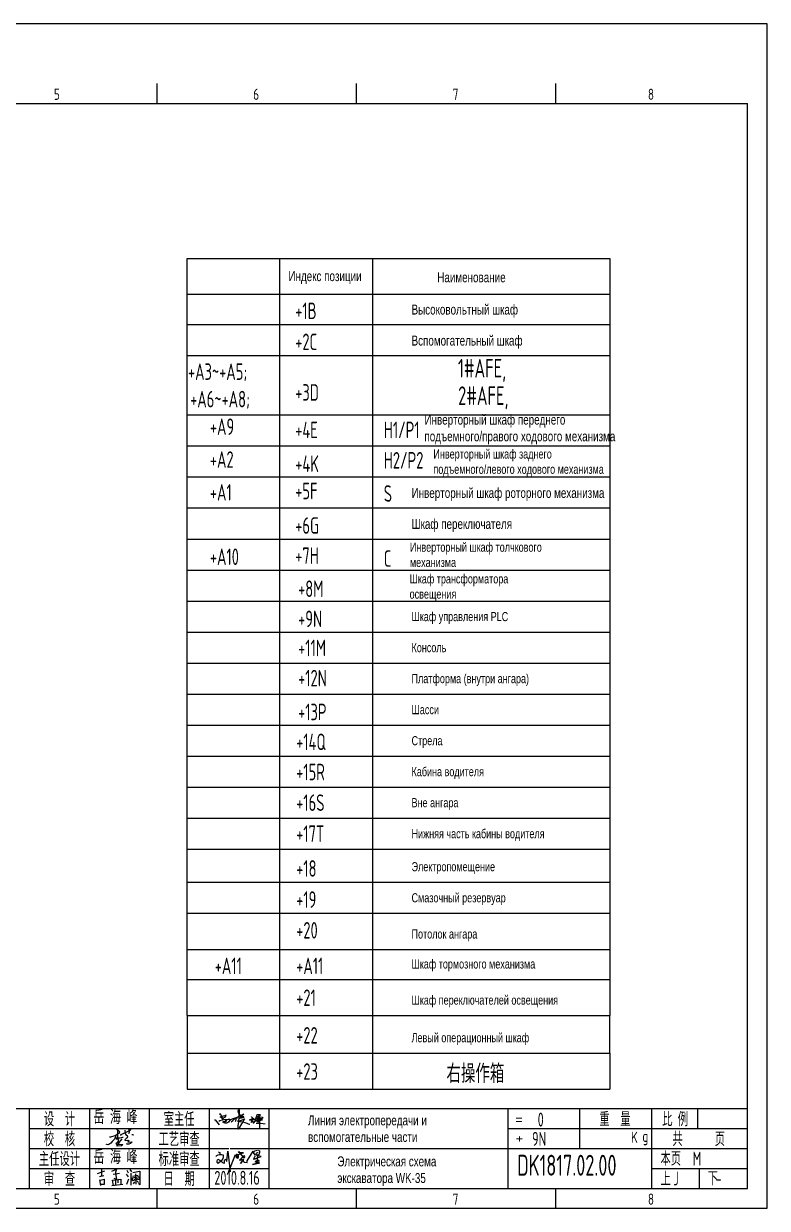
# Model space of a CAD drawing. Header units: millimetres. Extents: x 743 to 25007, y -5378 to 2245.
# Drawn here: x 5035.4 to 5221.9, y -1635.4 to -1338.4 of the extents above; entities that cross this region are included whole.
import ezdxf
from ezdxf.enums import TextEntityAlignment as Align

# ---------------------------------------------------------------- set-up
doc = ezdxf.new("R2010")
doc.units = ezdxf.units.MM
doc.header["$LTSCALE"] = 10
doc.header["$MEASUREMENT"] = 0
doc.layers.add('11', color=3, linetype='Continuous')
doc.layers.add('CONTINUOUS', color=7, linetype='Continuous')
doc.styles.add('ROMAN', font='ROMANC.shx', dxfattribs={"width": 0.7, "height": 0.7})
doc.styles.get("Standard").update_dxf_attribs({"font": 'isocp', "width": 0.707, "bigfont": 'intecad.shx'})

# ---------------------------------------------------------------- blocks, each defined once
blk = doc.blocks.new('A$C5BE500A0')
for p, q in [((15.3, 41.2), (22.2, 26.1)), ((15.3, 40.1), (15.3, 41.2)), ((15.4, 37.7), (15.3, 40.1)), ((15.4, 32.4), (21, 34.6)), ((15.5, 31.8), (15.4, 32.4)), ((21, 34.6), (24.5, 35.1)), ((24.5, 35.1), (28.2, 35.6)), ((29.4, 34), (26.8, 30.7)), ((28.2, 35.6), (30.2, 36.8)), ((30.2, 38), (29.4, 34)), ((30.2, 36.8), (30.2, 38)), ((59.1, 30.4), (64.7, 33.7)), ((64.4, 48.9), (64.5, 51.6)), ((65.3, 44.3), (64.4, 48.9)), ((64.5, 51.6), (65.9, 52.2)), ((67.1, 48.5), (64.5, 17.9)), ((64.7, 33.7), (72, 37.3)), ((67.5, 39.5), (65.3, 44.3)), ((65.9, 52.2), (66.5, 51.5)), ((66.5, 51.5), (67.1, 48.5)), ((70.3, 36.3), (67.5, 39.5)), ((69.9, 34.1), (69.7, 33.3)), ((69.7, 33.3), (71.9, 33.6)), ((74.6, 36.5), (69.9, 34.1)), ((73.8, 32.8), (70.3, 36.3)), ((71.9, 33.6), (75.3, 34.2)), ((72, 37.3), (77.8, 39)), ((77.7, 30.8), (73.8, 32.8)), ((79.7, 39.2), (74.6, 36.5)), ((76.7, 32.6), (74.8, 31.8)), ((75.3, 34.2), (77, 34.5)), ((77.7, 33.5), (76.7, 32.6)), ((77, 34.5), (78, 34.1)), ((78, 34.1), (77.7, 33.5)), ((77.8, 39), (79.7, 39.2)), ((117.4, 32.7), (112.9, 30.9)), ((113.3, 30.9), (114.4, 35)), ((114.4, 35), (115.4, 38.4)), ((115.4, 38.4), (118.1, 38.8)), ((122.1, 34.8), (117.4, 32.7)), ((118.1, 38.8), (123.3, 38.3)), ((124.7, 36.8), (122.1, 34.8)), ((123.3, 38.3), (124.7, 36.8)), ((0, 24.1), (1.5, 23.9)), ((1.5, 23.9), (12.6, 10.8)), ((11.6, 21), (13.8, 22.8)), ((13.8, 22.8), (17.9, 23.5)), ((19.1, 30.1), (15.5, 31.8)), ((17.9, 23.5), (26, 24.9)), ((22.2, 26.1), (19.1, 30.1)), ((22.6, 18.1), (23.6, 19.3)), ((23.7, 17.3), (22.6, 18.1)), ((23.3, 27.9), (23.1, 27.8)), ((25.3, 29.5), (23.3, 27.9)), ((23.6, 19.3), (25.8, 19.9)), ((26.1, 16.2), (24.9, 15)), ((26.8, 30.7), (25.3, 29.5)), ((25.8, 19.9), (29.2, 20.8)), ((26, 24.9), (36.8, 26.1)), ((28.4, 20), (26.1, 16.2)), ((29.4, 15.2), (28.2, 15.7)), ((29.5, 22.1), (28.4, 20)), ((29.2, 20.8), (33, 21.4)), ((32.4, 15.1), (29.4, 15.2)), ((30.2, 22.7), (29.5, 22.1)), ((31.6, 22.6), (30.2, 22.7)), ((32.8, 22.1), (31.6, 22.6)), ((35, 16.2), (32.4, 15.1)), ((33, 21.4), (32.8, 22.1)), ((37.6, 17.7), (35, 16.2)), ((36.8, 26.1), (40.9, 26)), ((39.7, 20.3), (37.6, 17.7)), ((40.8, 21.6), (39.7, 20.3)), ((40.2, 22.8), (44.3, 25.4)), ((41.7, 24.4), (40.8, 21.6)), ((40.9, 26), (41.7, 24.4)), ((44.3, 25.4), (50.6, 27.7)), ((44.7, 18.7), (49.1, 22.6)), ((49.1, 22.6), (54.4, 27.2)), ((50.6, 27.7), (56.2, 29.3)), ((54.4, 27.2), (59.1, 30.4)), ((56.8, 20.6), (55.9, 19.6)), ((56.2, 29.3), (60.8, 29.6)), ((56.7, 31.7), (57.4, 29.6)), ((57.6, 25), (56.8, 20.6)), ((57.4, 29.6), (57.6, 25)), ((60.8, 29.6), (62.2, 29.2)), ((66.6, 21), (62.5, 20.6)), ((62.5, 20.6), (75.7, 18.4)), ((64.5, 17.9), (63.3, 8.5)), ((63.3, 8.5), (63.5, 0.1)), ((63.5, 0.1), (64.3, 0)), ((64.3, 0), (67.5, 2.5)), ((69.8, 21.4), (66.6, 21)), ((67.5, 2.5), (73.8, 13.7)), ((68.3, 28.6), (72.6, 29.4)), ((69.3, 29), (68.3, 28.6)), ((72, 30.5), (69.3, 29)), ((76.7, 24.1), (69.8, 21.4)), ((74.8, 31.8), (72, 30.5)), ((72.6, 29.4), (78.2, 30.4)), ((73.8, 13.7), (77.7, 20)), ((75.7, 18.4), (81.9, 16.6)), ((79.9, 25.4), (76.7, 24.1)), ((80.1, 30.5), (77.7, 30.8)), ((77.7, 20), (81.2, 25.6)), ((78.2, 30.4), (80.1, 30.5)), ((82.1, 26.9), (79.9, 25.4)), ((81.2, 25.6), (82.1, 26.9)), ((81.9, 16.6), (87.3, 14.8)), ((87.3, 14.8), (91.3, 12.9)), ((91.3, 12.9), (94.8, 12.6)), ((94.5, 25.2), (94.9, 23.9)), ((94.8, 12.6), (95.8, 12.8)), ((94.9, 23.9), (95.3, 23)), ((95.3, 23), (95.8, 22.8)), ((95.8, 22.8), (97, 23.3)), ((97, 23.3), (97.8, 25.3)), ((98.5, 23.8), (97.4, 25.9)), ((97.8, 25.3), (100.8, 27)), ((101.1, 23.3), (98.5, 23.8)), ((99, 31.4), (100.1, 32)), ((100.7, 21.1), (99.2, 17.4)), ((99.2, 17.4), (101.9, 20.9)), ((100.1, 32), (101.1, 31.6)), ((102.1, 27.7), (100.7, 21.1)), ((100.8, 27), (103.5, 26.5)), ((101.1, 31.6), (102.1, 30.6)), ((103.3, 23.7), (101.1, 23.3)), ((101.9, 20.9), (103.1, 21.8)), ((102.1, 30.6), (102.1, 27.7)), ((103.1, 21.8), (103.7, 20.1)), ((104.7, 23.9), (103.3, 23.7)), ((103.5, 26.5), (104.5, 25.2)), ((103.7, 20.1), (103.9, 18.5)), ((103.9, 18.5), (105, 16.1)), ((104.2, 28.7), (108.3, 26.3)), ((104.5, 25.2), (104.7, 23.9)), ((105, 16.1), (106.4, 15.7)), ((106.4, 15.7), (107.7, 17.3)), ((107.7, 17.3), (110.9, 22.6)), ((108.3, 26.3), (115.7, 20.2)), ((110.9, 22.6), (113.3, 30.9)), ((111.7, 21.6), (125.7, 23.5)), ((115.4, 22.1), (111.7, 21.6)), ((112.9, 30.9), (112.3, 30.9)), ((112.9, 26.9), (127.4, 26.5)), ((124.7, 26.6), (112.9, 26.9)), ((113.4, 15.2), (124.8, 14.7)), ((122.5, 23.3), (115.4, 22.1)), ((115.7, 20.2), (118.5, 18.9)), ((116.7, 30.8), (120.9, 31.8)), ((118.5, 18.9), (120.8, 19.6)), ((120.8, 19.6), (121.1, 20.7)), ((120.9, 31.8), (124.1, 32)), ((121.7, 31.5), (122.2, 1.9)), ((123, 28.1), (121.7, 31.5)), ((126.4, 24.6), (122.5, 23.3)), ((128.2, 25.5), (123, 28.1)), ((124.1, 32), (129.1, 31.3)), ((128.1, 26.7), (124.7, 26.6)), ((124.8, 14.7), (132, 14.1)), ((125.7, 23.5), (130.1, 23.8)), ((127.4, 26.5), (126.4, 24.6)), ((130.2, 28.3), (128.1, 26.7)), ((130.5, 24.3), (128.2, 25.5)), ((129.1, 31.3), (130.7, 30.3)), ((130.1, 23.8), (130.5, 24.3)), ((130.7, 30.3), (130.2, 28.3)), ((132, 14.1), (137.3, 13.6))]:
    blk.add_line(p, q)
blk = doc.blocks.new('lf')
for points in [[(409.4, 317.6), (411.9, 317.6), (420.7, 320.5), (429.4, 326.1), (429, 328.4), (426.7, 330.1), (424.2, 331.3), (423.4, 332.6), (424.4, 333.4), (425, 330.7), (425, 327.4), (425, 324.7), (424.8, 321.8), (424.8, 320.3), (424.8, 318.7), (425, 314.7), (425, 313), (424.8, 313)], [(432.1, 320.3), (430.6, 321.6), (450.9, 331.7), (450.9, 332.2)], [(439.5, 330.9), (440, 324.5), (442, 320.7)], [(446.2, 333.8), (448.1, 330.5), (448.1, 326.7), (446.6, 323.8)], [(421.5, 320.1), (421.3, 317.6), (420, 315.1), (418.6, 312.6), (416.7, 310.5), (414.9, 308.5), (411.9, 305.6), (410.1, 304.1), (408, 302.6), (406.1, 302), (403.6, 302.6), (403.6, 303.5), (403.9, 303.5)], [(421.3, 316.2), (424.8, 315.9), (427.1, 316), (429.8, 316), (434.8, 316.8), (436, 316.8)], [(421.9, 314.1), (423.8, 314.1), (425.4, 313.7), (426, 313), (426.9, 312), (427.1, 312), (426.5, 310.5), (426.1, 309.5), (424.2, 306.6), (423.1, 305.4), (422.1, 304.5), (423.2, 303.3), (427.3, 303.1), (429.8, 303.1), (432.3, 302.9), (435.4, 302.7), (433.1, 299.9), (424.6, 299.5), (424, 300.4), (425.6, 303.3), (434.3, 313.5)], [(441.8, 320.7), (443.7, 320.1), (444.9, 317.6), (443.1, 315.5), (439.7, 311.8), (439.8, 310.6), (445.4, 311.2), (447, 310.3), (445.6, 307.4), (453.6, 308), (450.3, 304.7), (447, 303.3), (443.7, 303.1), (442.9, 303.7)], [(453.4, 322.4), (454.9, 322.2), (455.7, 321.8), (456.1, 321.6), (456.3, 321.4)]]:
    blk.add_lwpolyline(points)

msp = doc.modelspace()

# ---------------------------------------------------------------- linework, layer by layer
for p, q in [((5076.35, -1587.1), (5076.35, -1397.32)), ((5076.35, -1397.32), (5182.38, -1397.32)), ((5099.53, -1397.32), (5099.53, -1587.1)), ((5122.84, -1397.32), (5122.84, -1587.1)), ((5182.38, -1397.32), (5182.38, -1587.1)), ((5076.35, -1406.22), (5182.38, -1406.22)), ((5076.35, -1413.87), (5182.38, -1413.87)), ((5076.35, -1421.64), (5182.38, -1421.64)), ((5076.35, -1436.51), (5182.38, -1436.51)), ((5076.35, -1444.29), (5182.38, -1444.29)), ((5076.35, -1452.07), (5182.38, -1452.07)), ((5076.35, -1459.84), (5182.38, -1459.84)), ((5076.35, -1467.62), (5182.38, -1467.62)), ((5076.35, -1475.39), (5182.38, -1475.39)), ((5076.35, -1483.17), (5182.38, -1483.17)), ((5076.35, -1490.95), (5182.38, -1490.95)), ((5076.35, -1498.72), (5182.38, -1498.72)), ((5076.35, -1506.5), (5182.38, -1506.5)), ((5076.35, -1514.27), (5182.38, -1514.27)), ((5076.35, -1522.05), (5182.38, -1522.05)), ((5076.35, -1522.05), (5182.38, -1522.05)), ((5076.35, -1529.83), (5182.38, -1529.83)), ((5076.35, -1529.83), (5182.38, -1529.83)), ((5076.35, -1537.6), (5182.38, -1537.6)), ((5076.35, -1545.38), (5182.38, -1545.38)), ((5076.35, -1553.65), (5182.38, -1553.65)), ((5076.35, -1561.44), (5182.38, -1561.44)), ((5076.35, -1561.44), (5182.38, -1561.44)), ((5076.35, -1570.53), (5182.38, -1570.53)), ((5076.35, -1578.05), (5182.38, -1578.05)), ((5076.35, -1587.1), (5182.38, -1587.1)), ((5076.35, -1587.1), (5182.38, -1587.1)), ((5076.35, -1587.1), (5076.35, -1596.52)), ((5099.53, -1587.1), (5099.53, -1605.59)), ((5122.84, -1587.1), (5122.84, -1605.59)), ((5182.38, -1596.52), (5182.38, -1587.1)), ((5076.35, -1596.52), (5182.38, -1596.52)), ((5076.35, -1596.52), (5076.35, -1605.59)), ((5182.38, -1596.52), (5182.38, -1605.59)), ((5076.35, -1605.59), (5182.38, -1605.59)), ((5096.87, -1620.42), (5156.87, -1620.42)), ((5053.91, -1626.71), (5055.73, -1626.06)), ((5054.43, -1627.48), (5055.47, -1627.22)), ((5054.69, -1627.22), (5054.69, -1627.22)), ((5054.92, -1625.53), (5054.92, -1627.34)), ((5057.47, -1626.1), (5058.63, -1625.59)), ((5057.47, -1626.1), (5057.47, -1626.1)), ((5057.86, -1626.88), (5059.41, -1626.62)), ((5058.63, -1625.59), (5058.38, -1626.36)), ((5058.38, -1626.36), (5058.38, -1626.62)), ((5058.38, -1626.62), (5058.63, -1628.17)), ((5061.05, -1626.82), (5061.6, -1627.55)), ((5061.23, -1625.88), (5061.6, -1626.51)), ((5062.05, -1625.67), (5062.42, -1626.3)), ((5062.29, -1626.61), (5062.29, -1629.61)), ((5064.3, -1627.55), (5062.63, -1627.88)), ((5062.66, -1627.39), (5064.09, -1627.09)), ((5062.75, -1626.45), (5064.45, -1626.09)), ((5063.45, -1626.76), (5063.54, -1629.36)), ((5064.42, -1628.15), (5064.3, -1627.55)), ((5064.45, -1626.09), (5064.48, -1626.09)), ((5064.48, -1626.09), (5064.48, -1629.55)), ((5054.43, -1628.26), (5054.69, -1629.68)), ((5054.56, -1628.39), (5055.6, -1628.13)), ((5055.6, -1629.42), (5054.56, -1629.42)), ((5055.6, -1628.13), (5055.6, -1629.42)), ((5057.48, -1629.73), (5060.24, -1629.37)), ((5057.54, -1628.39), (5057.8, -1629.68)), ((5057.67, -1628.39), (5059.74, -1628.13)), ((5058.63, -1628.17), (5058.12, -1627.92)), ((5058.45, -1628.39), (5058.45, -1629.42)), ((5058.97, -1628.26), (5058.97, -1629.04)), ((5059.74, -1628.13), (5059.74, -1629.55)), ((5061.23, -1629.36), (5061.75, -1628.03)), ((5062.6, -1627.76), (5062.63, -1628.45)), ((5062.63, -1628.45), (5064.42, -1628.15)), ((5063.19, -1628.8), (5062.85, -1629.31)), ((5063.05, -1628.06), (5063.24, -1628.21)), ((5063.87, -1627.88), (5063.69, -1628.21)), ((5063.87, -1628.63), (5064.21, -1628.97)), ((5064.48, -1629.55), (5064.21, -1629.24))]:
    msp.add_line(p, q)
at = {"layer": 'CONTINUOUS', "color": 3}
for p, q in [((5221.87, -1338.42), (4801.87, -1338.42)), ((5221.87, -1635.42), (5221.87, -1338.42)), ((4801.87, -1635.42), (5221.87, -1635.42))]:
    msp.add_line(p, q, dxfattribs=at)
at = {"layer": 'CONTINUOUS', "linetype": 'Continuous'}
for p, q in [((5068.87, -1358.42), (5068.87, -1353.42)), ((5118.87, -1358.42), (5118.87, -1353.42)), ((5168.87, -1358.42), (5168.87, -1353.42)), ((4821.87, -1610.42), (5216.87, -1610.42)), ((5036.87, -1630.42), (5036.87, -1610.42)), ((5051.87, -1610.42), (5051.87, -1630.42)), ((5066.87, -1610.42), (5066.87, -1630.42)), ((5081.87, -1610.42), (5081.87, -1630.42)), ((5096.87, -1610.42), (5096.87, -1630.42)), ((5156.87, -1630.42), (5156.87, -1610.42)), ((5174.77, -1610.42), (5174.77, -1620.42)), ((5192.87, -1610.42), (5192.87, -1630.42)), ((5036.87, -1615.42), (5086.87, -1615.42)), ((5086.87, -1615.42), (5096.87, -1615.42)), ((5086.87, -1615.42), (5096.87, -1615.42)), ((5156.87, -1615.42), (5216.87, -1615.42)), ((5036.87, -1620.42), (5086.87, -1620.42)), ((5087.2, -1620.42), (5096.87, -1620.42)), ((5156.87, -1620.42), (5216.87, -1620.42)), ((5036.87, -1625.42), (5086.87, -1625.42)), ((5086.87, -1625.42), (5096.87, -1625.42)), ((5192.87, -1625.42), (5216.87, -1625.42)), ((5068.87, -1635.42), (5068.87, -1630.42)), ((5118.87, -1635.42), (5118.87, -1630.42)), ((5168.87, -1635.42), (5168.87, -1630.42))]:
    msp.add_line(p, q, dxfattribs=at)
at = {"layer": 'CONTINUOUS'}
for p, q in [((4821.87, -1358.42), (5216.87, -1358.42)), ((5216.87, -1630.42), (5216.87, -1358.42)), ((5204.37, -1610.42), (5204.37, -1615.42)), ((5084.2, -1621.23), (5084.56, -1621.43)), ((5084.2, -1621.23), (5084.56, -1621.43)), ((5084.2, -1621.23), (5084.56, -1621.43)), ((5084.2, -1621.23), (5084.56, -1621.43)), ((5084.56, -1621.43), (5084.61, -1621.58)), ((5084.56, -1621.43), (5084.61, -1621.58)), ((5084.56, -1621.43), (5084.61, -1621.58)), ((5084.56, -1621.43), (5084.61, -1621.58)), ((5084.61, -1621.58), (5084.61, -1621.89)), ((5084.61, -1621.58), (5084.61, -1621.89)), ((5084.61, -1621.58), (5084.61, -1621.89)), ((5084.61, -1621.58), (5084.61, -1621.89)), ((5086.34, -1623.72), (5086.6, -1621.07)), ((5086.34, -1623.72), (5086.6, -1621.07)), ((5086.34, -1623.72), (5086.6, -1621.07)), ((5086.34, -1623.72), (5086.6, -1621.07)), ((5086.6, -1621.07), (5087.21, -1626.27)), ((5086.6, -1621.07), (5087.21, -1626.27)), ((5086.6, -1621.07), (5087.21, -1626.27)), ((5086.6, -1621.07), (5087.21, -1626.27)), ((5089.25, -1621.22), (5090.38, -1622.5)), ((5089.43, -1621.44), (5089.25, -1621.22)), ((5089.25, -1621.22), (5090.38, -1622.5)), ((5089.43, -1621.44), (5089.25, -1621.22)), ((5089.25, -1621.22), (5090.38, -1622.5)), ((5089.43, -1621.44), (5089.25, -1621.22)), ((5089.25, -1621.22), (5090.38, -1622.5)), ((5089.43, -1621.44), (5089.25, -1621.22)), ((5090.53, -1621.51), (5089.43, -1621.44)), ((5090.53, -1621.51), (5089.43, -1621.44)), ((5090.53, -1621.51), (5089.43, -1621.44)), ((5090.53, -1621.51), (5089.43, -1621.44)), ((5089.69, -1621.77), (5090.2, -1621.62)), ((5089.69, -1621.77), (5090.2, -1621.62)), ((5089.69, -1621.77), (5090.2, -1621.62)), ((5089.69, -1621.77), (5090.2, -1621.62)), ((5090.2, -1621.62), (5090.53, -1621.51)), ((5090.2, -1621.62), (5090.53, -1621.51)), ((5090.2, -1621.62), (5090.53, -1621.51)), ((5090.2, -1621.62), (5090.53, -1621.51)), ((5091.41, -1623.51), (5092.91, -1621.13)), ((5091.41, -1623.51), (5092.91, -1621.13)), ((5091.41, -1623.51), (5092.91, -1621.13)), ((5091.41, -1623.51), (5092.91, -1621.13)), ((5092.9, -1621.2), (5093.03, -1621.63)), ((5092.9, -1621.2), (5093.03, -1621.63)), ((5092.9, -1621.2), (5093.03, -1621.63)), ((5092.9, -1621.2), (5093.03, -1621.63)), ((5093, -1621.47), (5093.36, -1621.04)), ((5093, -1621.47), (5093.36, -1621.04)), ((5093, -1621.47), (5093.36, -1621.04)), ((5093, -1621.47), (5093.36, -1621.04)), ((5093.36, -1621.04), (5093.65, -1620.94)), ((5093.36, -1621.04), (5093.65, -1620.94)), ((5093.36, -1621.04), (5093.65, -1620.94)), ((5093.36, -1621.04), (5093.65, -1620.94)), ((5093.65, -1620.94), (5094.04, -1620.85)), ((5093.65, -1620.94), (5094.04, -1620.85)), ((5093.65, -1620.94), (5094.04, -1620.85)), ((5093.65, -1620.94), (5094.04, -1620.85)), ((5093.65, -1621.66), (5093.84, -1621.5)), ((5093.65, -1621.66), (5093.84, -1621.5)), ((5093.65, -1621.66), (5093.84, -1621.5)), ((5093.65, -1621.66), (5093.84, -1621.5)), ((5093.84, -1621.5), (5094.11, -1621.43)), ((5093.84, -1621.5), (5094.11, -1621.43)), ((5093.84, -1621.5), (5094.11, -1621.43)), ((5093.84, -1621.5), (5094.11, -1621.43)), ((5094.11, -1621.43), (5094.2, -1621.4)), ((5094.11, -1621.43), (5094.2, -1621.4)), ((5094.11, -1621.43), (5094.2, -1621.4)), ((5094.11, -1621.43), (5094.2, -1621.4)), ((5094.3, -1620.85), (5094.53, -1620.98)), ((5094.3, -1620.85), (5094.53, -1620.98)), ((5094.3, -1620.85), (5094.53, -1620.98)), ((5094.3, -1620.85), (5094.53, -1620.98)), ((5094.56, -1621.37), (5094.47, -1621.82)), ((5094.56, -1621.37), (5094.47, -1621.82)), ((5094.56, -1621.37), (5094.47, -1621.82)), ((5094.56, -1621.37), (5094.47, -1621.82)), ((5094.53, -1620.98), (5094.56, -1621.37)), ((5094.53, -1620.98), (5094.56, -1621.37)), ((5094.53, -1620.98), (5094.56, -1621.37)), ((5094.53, -1620.98), (5094.56, -1621.37)), ((5083.54, -1622.4), (5083.79, -1622.19)), ((5083.54, -1622.4), (5083.79, -1622.19)), ((5083.54, -1622.4), (5083.79, -1622.19)), ((5083.54, -1622.4), (5083.79, -1622.19)), ((5083.79, -1622.19), (5084.15, -1622.04)), ((5083.79, -1622.19), (5084.15, -1622.04)), ((5083.79, -1622.19), (5084.15, -1622.04)), ((5083.79, -1622.19), (5084.15, -1622.04)), ((5083.89, -1623.62), (5083.99, -1623.26)), ((5083.89, -1623.62), (5083.99, -1623.26)), ((5083.89, -1623.62), (5083.99, -1623.26)), ((5083.89, -1623.62), (5083.99, -1623.26)), ((5083.89, -1623.93), (5083.89, -1623.62)), ((5083.89, -1623.93), (5083.89, -1623.62)), ((5083.89, -1623.93), (5083.89, -1623.62)), ((5083.89, -1623.93), (5083.89, -1623.62)), ((5084.15, -1624.18), (5083.89, -1623.93)), ((5084.15, -1624.18), (5083.89, -1623.93)), ((5084.15, -1624.18), (5083.89, -1623.93)), ((5084.15, -1624.18), (5083.89, -1623.93)), ((5083.99, -1623.26), (5084.05, -1623.11)), ((5083.99, -1623.26), (5084.05, -1623.11)), ((5083.99, -1623.26), (5084.05, -1623.11)), ((5083.99, -1623.26), (5084.05, -1623.11)), ((5084.05, -1623.11), (5084.25, -1623.16)), ((5084.05, -1623.11), (5084.25, -1623.16)), ((5084.05, -1623.11), (5084.25, -1623.16)), ((5084.05, -1623.11), (5084.25, -1623.16)), ((5084.15, -1622.04), (5084.51, -1621.94)), ((5084.15, -1622.04), (5084.51, -1621.94)), ((5084.15, -1622.04), (5084.51, -1621.94)), ((5084.15, -1622.04), (5084.51, -1621.94)), ((5084.81, -1623.62), (5084.15, -1624.18)), ((5084.81, -1623.62), (5084.15, -1624.18)), ((5084.81, -1623.62), (5084.15, -1624.18)), ((5084.81, -1623.62), (5084.15, -1624.18)), ((5084.25, -1623.16), (5084.61, -1623.32)), ((5084.25, -1623.16), (5084.61, -1623.32)), ((5084.25, -1623.16), (5084.61, -1623.32)), ((5084.25, -1623.16), (5084.61, -1623.32)), ((5084.51, -1621.94), (5085.02, -1621.89)), ((5084.51, -1621.94), (5085.02, -1621.89)), ((5084.51, -1621.94), (5085.02, -1621.89)), ((5084.51, -1621.94), (5085.02, -1621.89)), ((5084.61, -1623.32), (5084.96, -1623.67)), ((5084.61, -1623.32), (5084.96, -1623.67)), ((5084.61, -1623.32), (5084.96, -1623.67)), ((5084.61, -1623.32), (5084.96, -1623.67)), ((5085.12, -1623.37), (5084.81, -1623.62)), ((5085.12, -1623.37), (5084.81, -1623.62)), ((5085.12, -1623.37), (5084.81, -1623.62)), ((5085.12, -1623.37), (5084.81, -1623.62)), ((5084.96, -1623.67), (5085.27, -1623.93)), ((5084.96, -1623.67), (5085.27, -1623.93)), ((5084.96, -1623.67), (5085.27, -1623.93)), ((5084.96, -1623.67), (5085.27, -1623.93)), ((5085.02, -1621.89), (5085.42, -1621.99)), ((5085.02, -1621.89), (5085.42, -1621.99)), ((5085.02, -1621.89), (5085.42, -1621.99)), ((5085.02, -1621.89), (5085.42, -1621.99)), ((5085.32, -1622.96), (5085.12, -1623.37)), ((5085.32, -1622.96), (5085.12, -1623.37)), ((5085.32, -1622.96), (5085.12, -1623.37)), ((5085.32, -1622.96), (5085.12, -1623.37)), ((5085.27, -1623.93), (5085.42, -1624.03)), ((5085.27, -1623.93), (5085.42, -1624.03)), ((5085.27, -1623.93), (5085.42, -1624.03)), ((5085.27, -1623.93), (5085.42, -1624.03)), ((5085.42, -1622.6), (5085.32, -1622.96)), ((5085.42, -1622.6), (5085.32, -1622.96)), ((5085.42, -1622.6), (5085.32, -1622.96)), ((5085.42, -1622.6), (5085.32, -1622.96)), ((5085.42, -1621.99), (5085.42, -1622.19)), ((5085.42, -1621.99), (5085.42, -1622.19)), ((5085.42, -1621.99), (5085.42, -1622.19)), ((5085.42, -1621.99), (5085.42, -1622.19)), ((5085.42, -1622.19), (5085.42, -1622.6)), ((5085.42, -1622.19), (5085.42, -1622.6)), ((5085.42, -1622.19), (5085.42, -1622.6)), ((5085.42, -1622.19), (5085.42, -1622.6)), ((5085.42, -1624.03), (5085.73, -1624.13)), ((5085.42, -1624.03), (5085.73, -1624.13)), ((5085.42, -1624.03), (5085.73, -1624.13)), ((5085.42, -1624.03), (5085.73, -1624.13)), ((5085.73, -1623.52), (5085.88, -1623.26)), ((5085.73, -1623.52), (5085.88, -1623.26)), ((5085.73, -1623.52), (5085.88, -1623.26)), ((5085.73, -1623.52), (5085.88, -1623.26)), ((5085.73, -1624.13), (5085.73, -1623.52)), ((5085.73, -1624.13), (5085.73, -1623.52)), ((5085.73, -1624.13), (5085.73, -1623.52)), ((5085.73, -1624.13), (5085.73, -1623.52)), ((5085.88, -1623.26), (5086.09, -1623.06)), ((5085.88, -1623.26), (5086.09, -1623.06)), ((5085.88, -1623.26), (5086.09, -1623.06)), ((5085.88, -1623.26), (5086.09, -1623.06)), ((5086.09, -1623.06), (5086.14, -1623.16)), ((5086.09, -1623.06), (5086.14, -1623.16)), ((5086.09, -1623.06), (5086.14, -1623.16)), ((5086.09, -1623.06), (5086.14, -1623.16)), ((5086.14, -1623.16), (5086.29, -1623.52)), ((5086.14, -1623.16), (5086.29, -1623.52)), ((5086.14, -1623.16), (5086.29, -1623.52)), ((5086.14, -1623.16), (5086.29, -1623.52)), ((5086.29, -1623.52), (5086.29, -1623.62)), ((5086.29, -1623.52), (5086.29, -1623.62)), ((5086.29, -1623.52), (5086.29, -1623.62)), ((5086.29, -1623.52), (5086.29, -1623.62)), ((5086.29, -1623.62), (5086.34, -1623.72)), ((5086.29, -1623.62), (5086.34, -1623.72)), ((5086.29, -1623.62), (5086.34, -1623.72)), ((5086.29, -1623.62), (5086.34, -1623.72)), ((5086.75, -1626.32), (5088.54, -1621.91)), ((5086.75, -1626.32), (5088.54, -1621.91)), ((5086.75, -1626.32), (5088.54, -1621.91)), ((5086.75, -1626.32), (5088.54, -1621.91)), ((5088.58, -1621.99), (5088.69, -1622.46)), ((5088.58, -1621.99), (5088.69, -1622.46)), ((5088.58, -1621.99), (5088.69, -1622.46)), ((5088.58, -1621.99), (5088.69, -1622.46)), ((5088.69, -1621.99), (5088.84, -1621.88)), ((5088.69, -1621.99), (5088.84, -1621.88)), ((5088.69, -1621.99), (5088.84, -1621.88)), ((5088.69, -1621.99), (5088.84, -1621.88)), ((5088.8, -1622.79), (5088.69, -1621.99)), ((5088.8, -1622.79), (5088.69, -1621.99)), ((5088.8, -1622.79), (5088.69, -1621.99)), ((5088.8, -1622.79), (5088.69, -1621.99)), ((5088.69, -1622.46), (5088.8, -1622.79)), ((5088.69, -1622.46), (5088.8, -1622.79)), ((5088.69, -1622.46), (5088.8, -1622.79)), ((5088.69, -1622.46), (5088.8, -1622.79)), ((5088.84, -1621.88), (5088.99, -1621.88)), ((5088.84, -1621.88), (5088.99, -1621.88)), ((5088.84, -1621.88), (5088.99, -1621.88)), ((5088.84, -1621.88), (5088.99, -1621.88)), ((5088.91, -1622.57), (5088.95, -1622.32)), ((5088.91, -1622.57), (5088.95, -1622.32)), ((5088.91, -1622.57), (5088.95, -1622.32)), ((5088.91, -1622.57), (5088.95, -1622.32)), ((5088.95, -1622.83), (5088.91, -1622.57)), ((5088.95, -1622.83), (5088.91, -1622.57)), ((5088.95, -1622.83), (5088.91, -1622.57)), ((5088.95, -1622.83), (5088.91, -1622.57)), ((5088.95, -1622.32), (5089.03, -1622.13)), ((5088.95, -1622.32), (5089.03, -1622.13)), ((5088.95, -1622.32), (5089.03, -1622.13)), ((5088.95, -1622.32), (5089.03, -1622.13)), ((5089.06, -1622.9), (5088.95, -1622.83)), ((5089.06, -1622.9), (5088.95, -1622.83)), ((5089.06, -1622.9), (5088.95, -1622.83)), ((5089.06, -1622.9), (5088.95, -1622.83)), ((5088.99, -1621.88), (5089.14, -1622.21)), ((5088.99, -1621.88), (5089.14, -1622.21)), ((5088.99, -1621.88), (5089.14, -1622.21)), ((5088.99, -1621.88), (5089.14, -1622.21)), ((5089.03, -1622.13), (5089.28, -1621.95)), ((5089.03, -1622.13), (5089.28, -1621.95)), ((5089.03, -1622.13), (5089.28, -1621.95)), ((5089.03, -1622.13), (5089.28, -1621.95)), ((5089.14, -1622.57), (5089.06, -1622.9)), ((5089.14, -1622.57), (5089.06, -1622.9)), ((5089.14, -1622.57), (5089.06, -1622.9)), ((5089.14, -1622.57), (5089.06, -1622.9)), ((5089.14, -1622.21), (5089.14, -1622.57)), ((5089.14, -1622.21), (5089.14, -1622.57)), ((5089.14, -1622.21), (5089.14, -1622.57)), ((5089.14, -1622.21), (5089.14, -1622.57)), ((5089.28, -1621.95), (5089.69, -1621.77)), ((5089.28, -1621.95), (5089.69, -1621.77)), ((5089.28, -1621.95), (5089.69, -1621.77)), ((5089.28, -1621.95), (5089.69, -1621.77)), ((5089.76, -1623.16), (5089.54, -1623.38)), ((5089.76, -1623.16), (5089.54, -1623.38)), ((5089.76, -1623.16), (5089.54, -1623.38)), ((5089.76, -1623.16), (5089.54, -1623.38)), ((5089.54, -1623.38), (5089.65, -1623.34)), ((5089.54, -1623.38), (5089.65, -1623.34)), ((5089.54, -1623.38), (5089.65, -1623.34)), ((5089.54, -1623.38), (5089.65, -1623.34)), ((5089.65, -1623.34), (5090.35, -1623.12)), ((5089.65, -1623.34), (5090.35, -1623.12)), ((5089.65, -1623.34), (5090.35, -1623.12)), ((5089.65, -1623.34), (5090.35, -1623.12)), ((5089.72, -1624.15), (5090.31, -1623.45)), ((5089.72, -1624.15), (5090.31, -1623.45)), ((5089.72, -1624.15), (5090.31, -1623.45)), ((5089.72, -1624.15), (5090.31, -1623.45)), ((5090.16, -1623.6), (5089.72, -1624.15)), ((5090.16, -1623.6), (5089.72, -1624.15)), ((5090.16, -1623.6), (5089.72, -1624.15)), ((5090.16, -1623.6), (5089.72, -1624.15)), ((5090.05, -1622.87), (5089.76, -1623.16)), ((5090.05, -1622.87), (5089.76, -1623.16)), ((5090.05, -1622.87), (5089.76, -1623.16)), ((5090.05, -1622.87), (5089.76, -1623.16)), ((5090.49, -1622.32), (5090.05, -1622.87)), ((5090.49, -1622.32), (5090.05, -1622.87)), ((5090.49, -1622.32), (5090.05, -1622.87)), ((5090.49, -1622.32), (5090.05, -1622.87)), ((5090.53, -1623.16), (5090.16, -1623.6)), ((5090.53, -1623.16), (5090.16, -1623.6)), ((5090.53, -1623.16), (5090.16, -1623.6)), ((5090.53, -1623.16), (5090.16, -1623.6)), ((5090.31, -1623.45), (5090.38, -1623.45)), ((5090.31, -1623.45), (5090.38, -1623.45)), ((5090.31, -1623.45), (5090.38, -1623.45)), ((5090.31, -1623.45), (5090.38, -1623.45)), ((5090.35, -1623.12), (5090.49, -1623.16)), ((5090.35, -1623.12), (5090.49, -1623.16)), ((5090.35, -1623.12), (5090.49, -1623.16)), ((5090.35, -1623.12), (5090.49, -1623.16)), ((5090.38, -1622.5), (5090.72, -1622.76)), ((5090.38, -1622.5), (5090.72, -1622.76)), ((5090.38, -1622.5), (5090.72, -1622.76)), ((5090.38, -1622.5), (5090.72, -1622.76)), ((5090.38, -1623.45), (5090.49, -1623.71)), ((5090.38, -1623.45), (5090.49, -1623.71)), ((5090.38, -1623.45), (5090.49, -1623.71)), ((5090.38, -1623.45), (5090.49, -1623.71)), ((5090.75, -1622.24), (5090.49, -1622.32)), ((5090.75, -1622.24), (5090.49, -1622.32)), ((5090.75, -1622.24), (5090.49, -1622.32)), ((5090.75, -1622.24), (5090.49, -1622.32)), ((5090.49, -1623.16), (5090.53, -1623.16)), ((5090.49, -1623.16), (5090.53, -1623.16)), ((5090.49, -1623.16), (5090.53, -1623.16)), ((5090.49, -1623.16), (5090.53, -1623.16)), ((5090.49, -1623.71), (5090.68, -1623.86)), ((5090.49, -1623.71), (5090.68, -1623.86)), ((5090.49, -1623.71), (5090.68, -1623.86)), ((5090.49, -1623.71), (5090.68, -1623.86)), ((5090.68, -1623.86), (5091.45, -1623.93)), ((5090.68, -1623.86), (5091.45, -1623.93)), ((5090.68, -1623.86), (5091.45, -1623.93)), ((5090.68, -1623.86), (5091.45, -1623.93)), ((5090.72, -1622.76), (5090.86, -1622.5)), ((5090.72, -1622.76), (5090.86, -1622.5)), ((5090.72, -1622.76), (5090.86, -1622.5)), ((5090.72, -1622.76), (5090.86, -1622.5)), ((5090.86, -1622.5), (5090.75, -1622.24)), ((5090.86, -1622.5), (5090.75, -1622.24)), ((5090.86, -1622.5), (5090.75, -1622.24)), ((5090.86, -1622.5), (5090.75, -1622.24)), ((5091.46, -1623.92), (5091.41, -1623.51)), ((5091.46, -1623.92), (5091.41, -1623.51)), ((5091.46, -1623.92), (5091.41, -1623.51)), ((5091.46, -1623.92), (5091.41, -1623.51)), ((5092.73, -1624.43), (5094.6, -1624.04)), ((5092.73, -1624.43), (5094.6, -1624.04)), ((5092.73, -1624.43), (5094.6, -1624.04)), ((5092.73, -1624.43), (5094.6, -1624.04)), ((5094.07, -1624.14), (5092.73, -1624.43)), ((5094.07, -1624.14), (5092.73, -1624.43)), ((5094.07, -1624.14), (5092.73, -1624.43)), ((5094.07, -1624.14), (5092.73, -1624.43)), ((5093.19, -1622.74), (5093, -1623.03)), ((5093.19, -1622.74), (5093, -1623.03)), ((5093.19, -1622.74), (5093, -1623.03)), ((5093.19, -1622.74), (5093, -1623.03)), ((5093, -1623.03), (5093.09, -1623.1)), ((5093, -1623.03), (5093.09, -1623.1)), ((5093, -1623.03), (5093.09, -1623.1)), ((5093, -1623.03), (5093.09, -1623.1)), ((5093.03, -1621.63), (5093.26, -1621.89)), ((5093.03, -1621.63), (5093.26, -1621.89)), ((5093.03, -1621.63), (5093.26, -1621.89)), ((5093.03, -1621.63), (5093.26, -1621.89)), ((5093.09, -1623.1), (5093.45, -1623.03)), ((5093.09, -1623.1), (5093.45, -1623.03)), ((5093.09, -1623.1), (5093.45, -1623.03)), ((5093.09, -1623.1), (5093.45, -1623.03)), ((5093.36, -1622.41), (5093.19, -1622.74)), ((5093.36, -1622.41), (5093.19, -1622.74)), ((5093.36, -1622.41), (5093.19, -1622.74)), ((5093.36, -1622.41), (5093.19, -1622.74)), ((5093.26, -1621.89), (5093.39, -1621.92)), ((5093.26, -1621.89), (5093.39, -1621.92)), ((5093.26, -1621.89), (5093.39, -1621.92)), ((5093.26, -1621.89), (5093.39, -1621.92)), ((5093.45, -1622.28), (5093.36, -1622.41)), ((5093.45, -1622.28), (5093.36, -1622.41)), ((5093.45, -1622.28), (5093.36, -1622.41)), ((5093.45, -1622.28), (5093.36, -1622.41)), ((5093.42, -1623.78), (5093.65, -1623.49)), ((5093.42, -1623.78), (5093.65, -1623.49)), ((5093.42, -1623.78), (5093.65, -1623.49)), ((5093.42, -1623.78), (5093.65, -1623.49)), ((5093.94, -1624.01), (5093.42, -1623.78)), ((5093.94, -1624.01), (5093.42, -1623.78)), ((5093.94, -1624.01), (5093.42, -1623.78)), ((5093.94, -1624.01), (5093.42, -1623.78)), ((5093.45, -1623.03), (5093.98, -1622.77)), ((5093.45, -1623.03), (5093.98, -1622.77)), ((5093.45, -1623.03), (5093.98, -1622.77)), ((5093.45, -1623.03), (5093.98, -1622.77)), ((5093.58, -1621.89), (5093.65, -1621.66)), ((5093.58, -1621.89), (5093.65, -1621.66)), ((5093.58, -1621.89), (5093.65, -1621.66)), ((5093.58, -1621.89), (5093.65, -1621.66)), ((5093.78, -1622.12), (5093.58, -1621.89)), ((5093.78, -1622.12), (5093.58, -1621.89)), ((5093.78, -1622.12), (5093.58, -1621.89)), ((5093.78, -1622.12), (5093.58, -1621.89)), ((5093.65, -1623.49), (5094.14, -1623.29)), ((5093.65, -1623.49), (5094.14, -1623.29)), ((5093.65, -1623.49), (5094.14, -1623.29)), ((5093.65, -1623.49), (5094.14, -1623.29)), ((5094.2, -1622.09), (5093.78, -1622.12)), ((5094.2, -1622.09), (5093.78, -1622.12)), ((5094.2, -1622.09), (5093.78, -1622.12)), ((5094.2, -1622.09), (5093.78, -1622.12)), ((5093.98, -1623.55), (5093.94, -1624.01)), ((5093.98, -1623.55), (5093.94, -1624.01)), ((5093.98, -1623.55), (5093.94, -1624.01)), ((5093.98, -1623.55), (5093.94, -1624.01)), ((5093.98, -1622.22), (5094.01, -1622.57)), ((5094.96, -1622.41), (5093.98, -1622.22)), ((5093.98, -1622.22), (5094.01, -1622.57)), ((5094.96, -1622.41), (5093.98, -1622.22)), ((5093.98, -1622.22), (5094.01, -1622.57)), ((5094.96, -1622.41), (5093.98, -1622.22)), ((5093.98, -1622.22), (5094.01, -1622.57)), ((5094.96, -1622.41), (5093.98, -1622.22)), ((5093.98, -1622.77), (5094.43, -1622.57)), ((5094.01, -1622.57), (5093.98, -1623.06)), ((5093.98, -1622.77), (5094.43, -1622.57)), ((5094.01, -1622.57), (5093.98, -1623.06)), ((5093.98, -1622.77), (5094.43, -1622.57)), ((5094.01, -1622.57), (5093.98, -1623.06)), ((5093.98, -1622.77), (5094.43, -1622.57)), ((5094.01, -1622.57), (5093.98, -1623.06)), ((5093.98, -1623.06), (5093.98, -1623.55)), ((5093.98, -1623.06), (5093.98, -1623.55)), ((5093.98, -1623.06), (5093.98, -1623.55)), ((5093.98, -1623.06), (5093.98, -1623.55)), ((5094.3, -1623.91), (5094.07, -1624.14)), ((5094.3, -1623.91), (5094.07, -1624.14)), ((5094.3, -1623.91), (5094.07, -1624.14)), ((5094.3, -1623.91), (5094.07, -1624.14)), ((5094.14, -1623.29), (5094.33, -1623.42)), ((5094.14, -1623.29), (5094.33, -1623.42)), ((5094.14, -1623.29), (5094.33, -1623.42)), ((5094.14, -1623.29), (5094.33, -1623.42)), ((5094.47, -1621.82), (5094.2, -1622.09)), ((5094.47, -1621.82), (5094.2, -1622.09)), ((5094.47, -1621.82), (5094.2, -1622.09)), ((5094.47, -1621.82), (5094.2, -1622.09)), ((5094.33, -1623.42), (5094.3, -1623.91)), ((5094.33, -1623.42), (5094.3, -1623.91)), ((5094.33, -1623.42), (5094.3, -1623.91)), ((5094.33, -1623.42), (5094.3, -1623.91)), ((5094.43, -1622.57), (5094.96, -1622.41)), ((5094.43, -1622.57), (5094.96, -1622.41)), ((5094.43, -1622.57), (5094.96, -1622.41)), ((5094.43, -1622.57), (5094.96, -1622.41)), ((5204.87, -1630.42), (5204.87, -1625.42)), ((4821.87, -1630.42), (5216.87, -1630.42)), ((5036.87, -1630.42), (5096.87, -1630.42))]:
    msp.add_line(p, q, dxfattribs=at)

# ---------------------------------------------------------------- block references
for name, p, xscale, yscale, zscale in [('A$C5BE500A0', (5083.28, -1615.47), 0.09216000000242275, 0.09215999999923952, 0.09216000000000003), ('lf', (5004.51, -1658.17), 0.1280000000006112, 0.1279999999999291, 0.128)]:
    msp.add_blockref(name, p, dxfattribs=dict(xscale=xscale, yscale=yscale, zscale=zscale))

# ---------------------------------------------------------------- texts
at = {"width": 0.707}
for s, height, p in [('+1B', 4.147, (5103.49, -1412.49)), ('+2C', 4.147, (5103.49, -1420.26)), ('1#AFE, ', 4.666, (5144.3, -1427.14)), ('+A3~+A5;', 4.147, (5076.59, -1427.74)), ('+A6~+A8;', 4.147, (5077.13, -1434.62)), ('+3D', 4.147, (5103.49, -1432.95)), (' 2#AFE,', 4.666, (5142.47, -1434.01)), ('+A9', 4.147, (5082.08, -1441.54)), ('+4E', 4.147, (5103.49, -1442.34)), ('+A2', 4.147, (5082.08, -1449.77)), ('+4K', 4.147, (5103.49, -1450.82)), ('+A1', 4.147, (5082.08, -1458)), ('+5F', 4.147, (5103.49, -1457.66)), ('+6G', 4.147, (5103.49, -1466.31)), ('+A10', 4.147, (5082.08, -1474.14)), ('+7H', 4.147, (5103.49, -1473.86)), ('+8M', 4.147, (5104.21, -1482.16)), ('+9N', 4.147, (5104.21, -1489.71)), ('+11M', 4.147, (5104.21, -1497.01)), ('+12N', 4.147, (5104.21, -1504.57)), ('+13P', 4.147, (5104.21, -1513.06)), ('+14Q', 4.147, (5103.73, -1520.55)), ('+15R', 4.147, (5103.73, -1528.11)), ('+16S', 4.147, (5103.73, -1535.79)), ('+17T', 4.147, (5103.73, -1543.57)), ('+18', 4.147, (5103.73, -1552.29)), ('+19', 4.147, (5103.73, -1560.08)), ('+20', 4.147, (5103.73, -1567.8)), ('+A11', 4.147, (5083.3, -1576.71)), ('+A11', 4.147, (5103.73, -1576.71)), ('+21', 4.147, (5103.73, -1584.7)), ('+22', 4.147, (5103.73, -1594.13)), ('+23', 4.147, (5103.73, -1603.2)), ('右操作箱', 4.666, (5141.41, -1603.99)), ('    0', 3.5, (5158.63, -1614.93)), ('9N', 3.5, (5162.87, -1619.76)), ('M', 3.5, (5203.15, -1624.73)), ('J', 3.5, (5198.32, -1629.7)), ('-', 3.5, (5208.88, -1629.7))]:
    msp.add_text(s, height=height, dxfattribs=at).set_placement(p)
at = {"color": 1, "width": 0.707}
for s, height, p in [('H1/P1', 4.147, (5125.69, -1442.34)), ('H2/P2', 4.147, (5125.69, -1449.96)), ('S', 4.15, (5125.69, -1458.29)), ('C', 4.15, (5125.69, -1474.58))]:
    msp.add_text(s, height=height, dxfattribs=at).set_placement(p)
at = {"attachment_point": 1}
for s, insert, char_height, width in [('{\\fArial|b0|i0|c204|p34;Индекс позиции}', (5101.79, -1400.46), 2.5, 33.2889), ('{\\fArial|b0|i0|c204|p34;Наименование }', (5139.11, -1400.76), 2.5, 33.2889), ('{\\fArial|b0|i0|c204|p34;Высоковольтный шкаф}', (5132.66, -1408.84), 2.5, 33.2889), ('{\\fArial|b0|i0|c204|p34;Вспомогательный шкаф}', (5132.66, -1416.62), 2.5, 33.2889), ('{\\fArial|b0|i0|c204|p34;Инверторный шкаф переднего подъемного/правого ходового механизма }', (5135.89, -1436.45), 2.5, 56.3309), ('{\\fArial|b0|i0|c204|p34;\\H0.9167x;Инверторный шкаф заднего подъемного/левого ходового механизма}', (5138.14, -1445.16), 2.5, 42.6957), ('{\\fArial|b0|i0|c204|p34;Инверторный шкаф роторного механизма}', (5132.66, -1454.82), 2.5, 50.4306), ('{\\fArial|b0|i0|c204|p34;Шкаф переключателя}', (5132.66, -1462.59), 2.5, 33.2889), ('{\\fArial|b0|i0|c204|p34;\\H0.9167x;Инверторный шкаф толчкового механизма}', (5132.25, -1468.52), 2.5, 33.2889), ('{\\fArial|b0|i0|c204|p34;\\H0.9167x;Шкаф трансформатора освещения}', (5132.17, -1476.46), 2.5, 33.2889), ('{\\fArial|b0|i0|c204|p34;\\H0.9167x;Шкаф управления PLC}', (5132.66, -1485.92), 2.5, 33.2889), ('{\\fArial|b0|i0|c204|p34;\\H0.9167x;Консоль}', (5132.66, -1493.7), 2.5, 33.2889), ('{\\fArial|b0|i0|c204|p34;\\H0.9167x;Платформа (внутри ангара)}', (5132.66, -1501.47), 2.5, 33.2889), ('{\\fArial|b0|i0|c204|p34;\\H0.9167x;Шасси }', (5132.66, -1509.25), 2.5, 33.2889), ('{\\fArial|b0|i0|c204|p34;\\H0.9167x;Стрела }', (5132.66, -1517.03), 2.5, 33.2889), ('{\\fArial|b0|i0|c204|p34;\\H0.9167x;Кабина водителя}', (5132.66, -1524.8), 2.5, 33.2889), ('{\\fArial|b0|i0|c204|p34;\\H0.9167x;Вне ангара}', (5132.66, -1532.58), 2.5, 33.2889), ('{\\fArial|b0|i0|c204|p34;\\H0.9167x;Нижняя часть кабины водителя}', (5132.66, -1540.35), 2.5, 33.2889), ('{\\fArial|b0|i0|c204|p34;\\H0.9167x;Электропомещение}', (5132.66, -1548.63), 2.5, 33.2889), ('{\\fArial|b0|i0|c204|p34;\\H0.9167x;Смазочный резервуар}', (5132.66, -1556.42), 2.5, 33.2889), ('{\\fArial|b0|i0|c204|p34;\\H0.9167x;Потолок ангара}', (5132.66, -1565.5), 2.5, 33.2889), ('{\\fArial|b0|i0|c204|p34;\\H0.9167x;Шкаф тормозного механизма}', (5132.66, -1573.02), 2.5, 33.2889), ('{\\fArial|b0|i0|c204|p34;\\H0.9167x;Шкаф переключателей освещения}', (5132.66, -1582.07), 2.5, 37.9125), ('{\\fArial|b0|i0|c204|p34;\\H0.9167x;Левый операционный шкаф}', (5132.66, -1591.5), 2.5, 33.2889), ('岳 海 峰', (5052.9, -1610.79), 3.5, 12.9495), ('{\\fArial|b0|i0|c204|p34;Линия электропередачи и вспомогательные части\\~}', (5106.7, -1612.12), 2.5, 35.3915), ('岳 海 峰', (5052.9, -1620.79), 3.5, 12.9495), ('{\\fArial|b0|i0|c204|p34;\\C3;Электрическая схема экскаватора WK-35}', (5114.05, -1622.41), 2.5, 35.3915), ('2010.8.16', (5083.2, -1626.02), 3.5, 12.1142)]:
    msp.add_mtext(s, dxfattribs=dict(at, insert=insert, char_height=char_height, width=width))
at = {"layer": '11', "width": 0.707}
msp.add_text('DK1817.02.00', height=5.25, dxfattribs=at).set_placement((5159.15, -1627.25))
at = {"layer": 'CONTINUOUS', "linetype": 'Continuous', "style": 'ROMAN', "width": 0.7}
for s, p in [('5', (5042.97, -1357.52)), ('6', (5092.95, -1357.52)), ('7', (5142.98, -1357.52)), ('8', (5191.93, -1357.52)), ('K', (5187.71, -1619.03)), ('g', (5190.54, -1618.76)), ('5', (5042.97, -1634.52)), ('6', (5092.95, -1634.52)), ('7', (5142.98, -1634.52)), ('8', (5191.93, -1634.52))]:
    msp.add_text(s, height=2.8, dxfattribs=at).set_placement(p)
at = {"layer": 'CONTINUOUS', "width": 0.67}
for s, p in [('设  计', (5044.37, -1612.92)), ('室主任', (5074.37, -1612.92)), ('重  量', (5183.67, -1612.92)), ('比 例', (5198.77, -1612.92)), ('校  核', (5044.37, -1617.92)), ('工艺审查', (5074.37, -1617.92)), ('共      页', (5204.67, -1617.91)), ('主任设计', (5044.37, -1622.92)), ('标准审查', (5074.37, -1622.92)), ('本页', (5197.67, -1622.81)), ('审  查', (5044.37, -1627.92)), ('日  期', (5074.37, -1627.92)), ('上', (5196.37, -1627.9)), ('下', (5208.2, -1627.9))]:
    msp.add_text(s, height=3.5, dxfattribs=at).set_placement(p, align=Align.MIDDLE)
at = {"layer": 'CONTINUOUS', "linetype": 'Continuous', "style": 'ROMAN'}
for s, p in [('=', (5158.61, -1614.37)), ('+', (5158.71, -1619.11))]:
    msp.add_text(s, height=2.8, dxfattribs=at).set_placement(p)

doc.saveas('drawing.dxf')
